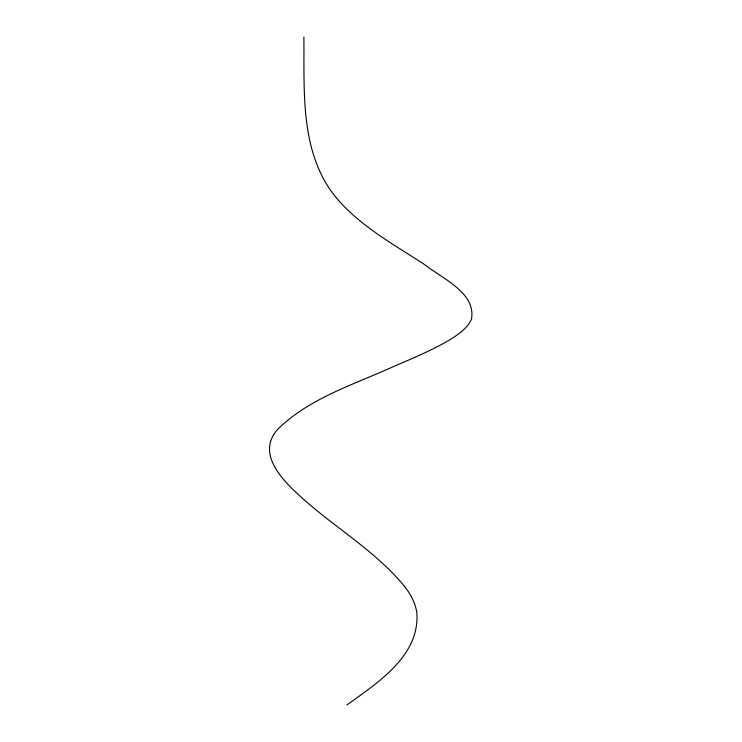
<?xml version="1.0" encoding="UTF-8"?>
<svg xmlns="http://www.w3.org/2000/svg" width="742" height="742" viewBox="0 0 742 742"><rect width="100%" height="100%" fill="white"/><g stroke="black" fill="none" stroke-linecap="round" stroke-linejoin="round"><path stroke-width="1.11" d="M346.978 704.9C377.706 682.751 420.037 655.798 416.837 612.651A163.453 78.513 9.2 0 0 405.605 587.738M405.624 587.738C377.585 552.846 338.269 529.853 304.999 500.544C285.856 483.719 253.773 454.373 278.565 428.431C310.499 397.684 354.296 384.412 393.844 366.418C413.266 358.089 432.836 349.881 451.043 339.075C458.992 333.826 467.432 328.214 471.476 319.227C476.243 292.663 442.047 278.519 425.12 264.95C395.05 245.212 362.615 227.618 338.491 200.368C299.295 155.505 304.47 92.518 303.895 37.1"/></g></svg>
